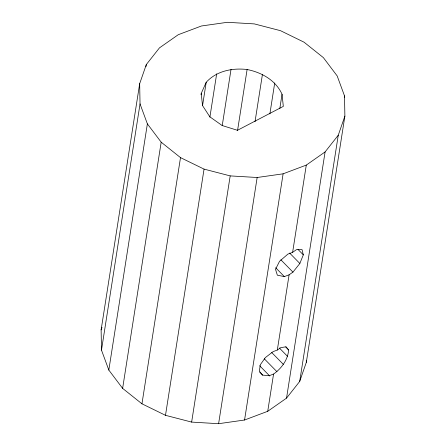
<?xml version="1.0" encoding="UTF-8"?>
<svg xmlns="http://www.w3.org/2000/svg" width="446" height="446" viewBox="0 0 446 446"><rect width="100%" height="100%" fill="white"/><g stroke="black" fill="none" stroke-linecap="round" stroke-linejoin="round"><path stroke-width="0.67" d="M101.119 329.895L139.67 83.697L146.299 64.581L159.462 47.873L178.272 34.704L201.441 25.985L227.393 22.3L254.359 23.906L280.506 30.685L304.044 42.186L323.372 57.623L337.176 75.937L344.513 95.884L344.881 116.105L306.33 362.303L299.701 381.419L286.538 398.127L267.728 411.296L244.559 420.015L218.607 423.7L191.641 422.094L165.494 415.315L141.956 403.814L122.628 388.377L108.824 370.063L101.487 350.116L101.119 329.895L102 327.347M101.487 350.116L140.038 103.918L139.67 83.697M145.976 66.644L146.299 64.581M108.824 370.063L147.375 123.865L140.038 103.918M122.628 388.377L161.179 142.179L147.375 123.865M141.956 403.814L180.507 157.616L161.179 142.179M201.018 94.792L201.235 93.42L206.208 82.281C216.566 70.908 232.349 67.809 247.112 69.504C261.663 72.436 275.717 80.241 282.045 94.257L283.316 106.382L237.445 130.299L222.102 125.504L209.837 116.813L202.512 105.546L201.235 93.42M202.551 105.641L206.208 82.281M209.893 117.108L216.672 73.824M165.494 415.315L204.051 169.112L180.507 157.616M222.214 125.677L231.039 69.336M191.641 422.094L230.192 175.897L204.051 169.112M237.534 130.65L247.112 69.504M255.023 121.702L262.449 74.298M218.607 423.7L257.158 177.502L283.115 173.817L306.285 165.098L325.095 151.93L338.258 135.222L344.881 116.105M269.875 113.908L274.714 82.989M279.787 108.685L282.045 94.257M244.559 420.015L283.115 173.817M267.728 411.296L273.56 374.071C281.404 368.547 287.96 359.788 288.612 349.971L286.092 346.771L280.718 347.663L277.323 350.038L273.142 351.615L265.398 357.558L260.341 364.711L259.332 371.144L262.644 375.147L269.378 375.643L273.56 374.071M277.323 350.038L289.103 274.814L292.95 272.121L299.851 263.469L303.319 254.856L302.031 249.576L296.473 249.643L292.621 252.336L287.882 254.12L279.536 261.3L275.517 269.351L277.356 275.193L284.358 276.598L289.103 274.814M292.621 252.336L306.285 165.098M286.538 398.127L325.095 151.93M299.701 381.419L338.258 135.222M344.295 97.256L344.513 95.884M230.192 175.897L257.158 177.502M298.006 249.442L303.319 254.856M289.644 253.066L299.851 263.469M280.863 259.806L292.95 272.121M275.656 267.734L284.358 276.598M285.68 346.988L288.612 349.971M279.308 347.958L287.603 356.41M271.714 352.524L283.338 364.36M264.294 358.801L276.955 371.696M259.639 365.726L269.774 376.045M259.734 372.187L262.644 375.147M306.291 360.279L306.33 362.303"/></g></svg>
